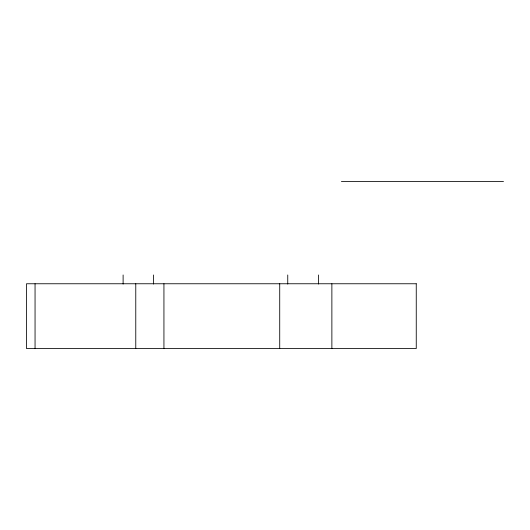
<?xml version="1.0" encoding="UTF-8"?>
<svg xmlns="http://www.w3.org/2000/svg" width="530" height="530" viewBox="0 0 530 530"><rect width="100%" height="100%" fill="white"/><g stroke="black" fill="none" stroke-linecap="round" stroke-linejoin="round"><path stroke-width="0.79" d="M341.4 181.452L503.5 181.452M331.873 283.762L331.873 348.548M318.477 274.971L318.477 284.06M287.75 274.971L287.75 284.06M279.721 283.762L279.721 348.548M163.936 283.762L163.936 348.548M153.435 274.971L153.435 284.06M135.773 283.762L135.773 348.548M123.112 274.971L123.112 284.06M35.053 283.762L35.053 348.548M416.255 283.762L26.5 283.762L26.5 348.548L416.255 348.548L416.255 283.762"/></g></svg>
